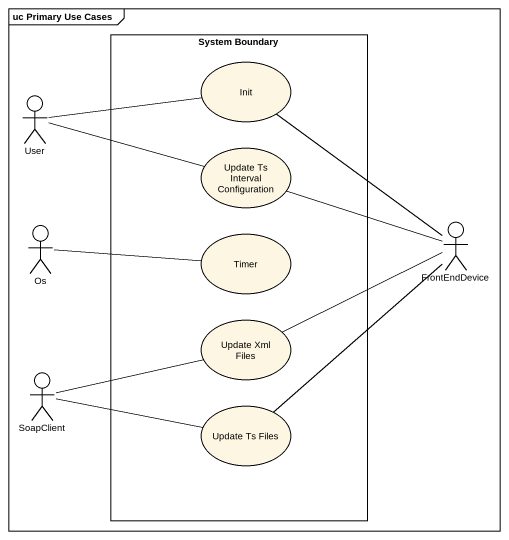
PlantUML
@startuml
mainframe uc Primary Use Cases
rectangle "System Boundary" as System_Boundary {
  usecase Init
  usecase "Update Ts Interval Configuration" as Update_Ts_Interval
  usecase Timer
  usecase "Update Xml Files" as Update_Xml_Files
  usecase "Update Ts Files" as Update_Ts_Files
}
actor User
actor Os
actor FrontEndDevice
actor SoapClient
Init -- FrontEndDevice
User -right- Init
User -right- Update_Ts_Interval
Update_Ts_Interval -right- FrontEndDevice
Os -right- Timer
Update_Xml_Files -right- FrontEndDevice
SoapClient -right- Update_Xml_Files
SoapClient -right- Update_Ts_Files
Update_Ts_Files -up- FrontEndDevice
@enduml
